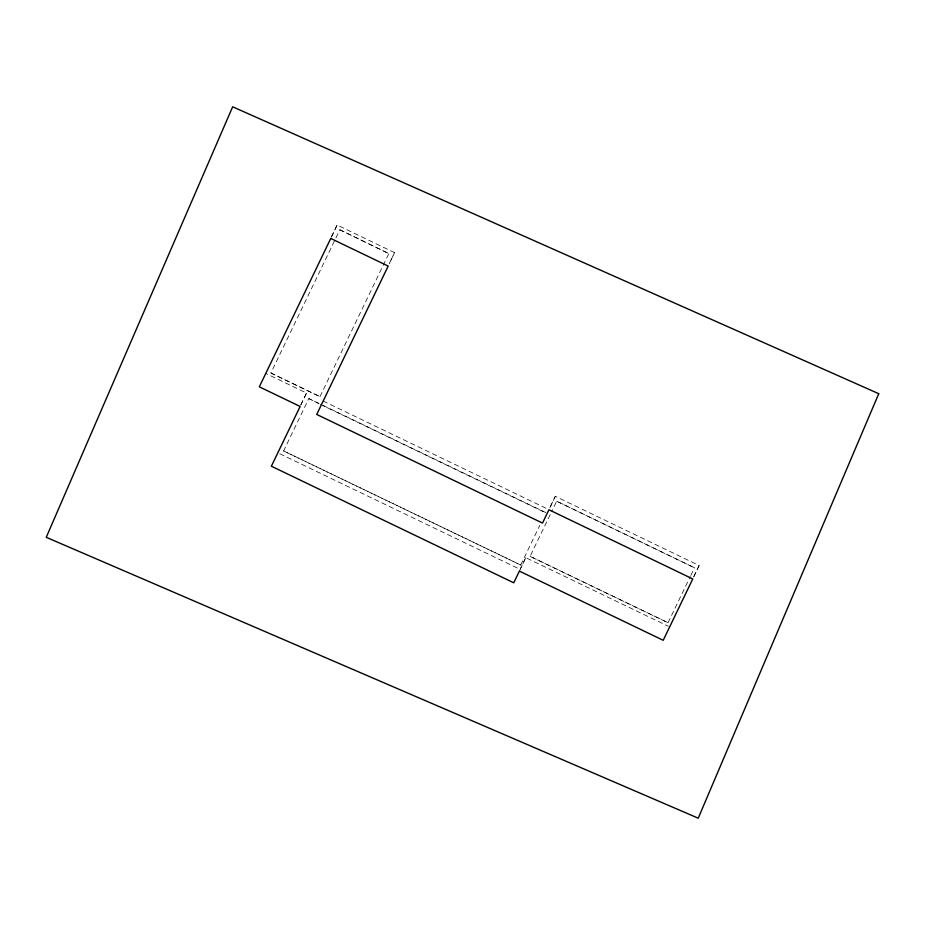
<?xml version="1.0" encoding="UTF-8"?>
<svg xmlns="http://www.w3.org/2000/svg" width="925" height="925" viewBox="0 0 925 925"><rect width="100%" height="100%" fill="white"/><g stroke="black" fill="none" stroke-linecap="round" stroke-linejoin="round"><path stroke-width="0.69" stroke-dasharray="4.62 3.47" d="M331.335 237.228L337.128 225.018L394.547 252.641L389.333 263.637M270.875 373.029L319.958 396.64L270.875 373.029L339.833 229.77L388.824 253.6L339.833 229.77M300.717 405.243L306.51 393.033L265.695 373.399M283.605 450.949L520.706 565.013L283.605 450.949L308.823 398.571L321.773 404.803M308.823 398.571L319.079 403.774M519.387 571.107L525.77 557.671L668.301 626.248M555.301 496.32L549.508 508.53L555.301 496.32L699.127 565.51L693.912 576.506M530.094 556.353L668.035 622.722L530.094 556.353L550.999 512.913M556.642 501.2L694.49 567.788L556.642 501.2L551.624 511.641M331.497 236.731L337.128 225.018M300.891 404.722L306.51 393.033M319.958 396.64L388.928 253.381M389.529 263.058L394.547 252.641M520.706 565.013L539.795 525.354M525.77 557.671L520.127 569.384L277.754 452.776M668.035 622.722L690.281 576.506M690.802 575.442L694.594 567.568M693.588 577.015L699.127 565.51M323.114 401.022L547.588 509.016M323.068 405.428L545.912 512.635M320.374 404.387L544.524 512.23"/><path stroke-width="1.39" d="M878.75 393.703L698.236 818.197L46.25 537.309L232.661 106.803L878.75 393.703M330.757 238.453L259.324 386.823L300.139 406.468L271.372 466.212L513.757 582.808L519.387 571.107L663.213 640.297L692.756 578.946L548.93 509.744L542.512 523.076L316.732 414.446L388.176 266.076L330.757 238.453"/></g></svg>
